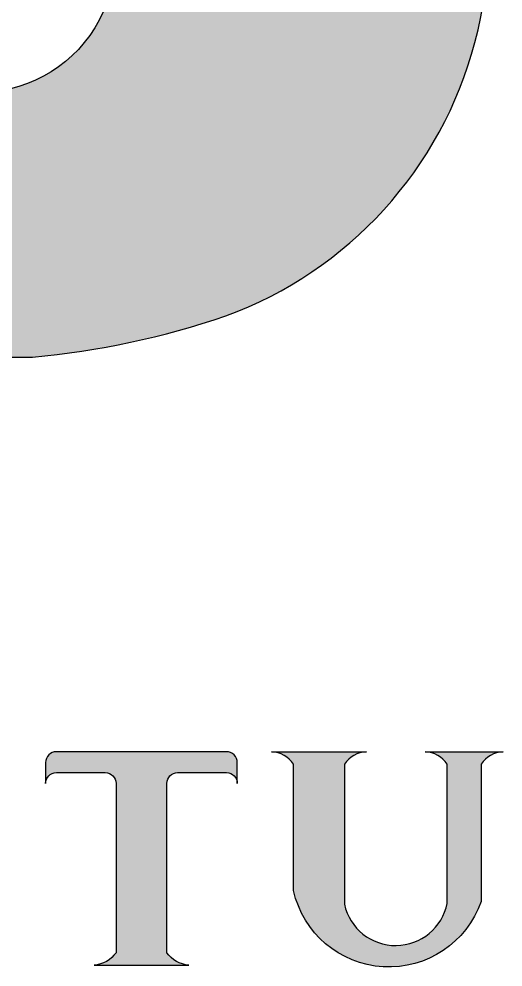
# Model space of a CAD drawing. Extents: x -3.9 to 84.1, y 0 to 62.5.
# Drawn here: x 72.561 to 72.8159, y 9.1841 to 9.6829 of the extents above; entities that cross this region are included whole.
import ezdxf

# ---------------------------------------------------------------- set-up
doc = ezdxf.new("R2010")
doc.units = 0
doc.header["$MEASUREMENT"] = 0
doc.layers.get('0').update_dxf_attribs({"linetype": 'CONTINUOUS'})
doc.layers.add('ver', color=20, linetype='CONTINUOUS')

msp = doc.modelspace()

# ---------------------------------------------------------------- hatches: boundary and pattern name
h = msp.add_hatch(color=256)
edge = h.paths.add_edge_path()
edge.add_line((72.58068615496848, 9.286345851824322), (72.60644515847969, 9.286345851824322))
edge.add_arc((72.60644515847925, 9.28068341075462), 0.005662441069702595, -4.457604063645704e-09, 89.9999999955424, ccw=False)
edge.add_line((72.61210759954895, 9.280683410754179), (72.61210759954895, 9.191596815280363))
edge.add_arc((72.59965873756529, 9.200202582965517), 0.01513384954791715, 273.34979845840394, 325.3443014948607, ccw=False)
edge.add_line((72.60054303428785, 9.185094590992875), (72.65043300612876, 9.185094590992875))
edge.add_arc((72.65131730285087, 9.200202582966456), 0.01513384954882649, 214.655698507084, 266.6502015435225, ccw=False)
edge.add_line((72.63886844086676, 9.191596815280363), (72.63886844086767, 9.280683410754179))
edge.add_arc((72.6445308819376, 9.280683410754392), 0.005662441069929969, 90.00000000215692, 180.0000000021569, ccw=False)
edge.add_line((72.64453088193738, 9.286345851824322), (72.67028988544905, 9.286345851824322))
edge.add_arc((72.67028988544895, 9.280683410754278), 0.005662441070043656, -1.0065264177683275e-09, 89.99999999899342, ccw=False)
edge.add_line((72.675952326519, 9.280683410754179), (72.675952326519, 9.291681149436641))
edge.add_arc((72.6702898854491, 9.291681149436897), 0.005662441069901547, 359.9999999974028, 450.0000000004313)
edge.add_line((72.67028988544905, 9.297343590506799), (72.58068615496848, 9.297343590506799))
edge.add_arc((72.58068615496798, 9.291681149436442), 0.005662441070356294, 89.99999999496723, 179.9999999979869)
edge.add_line((72.57502371389762, 9.291681149436641), (72.57502371389762, 9.280683410754179))
edge.add_arc((72.58068615496812, 9.280683410753824), 0.005662441070498403, 89.99999999640522, 179.9999999964051, ccw=False)
h = msp.add_hatch(color=256)
edge = h.paths.add_edge_path()
edge.add_line((72.58068615496848, 9.286345851824322), (72.60644515847969, 9.286345851824322))
edge.add_arc((72.60644515847925, 9.28068341075462), 0.005662441069702595, -4.457604063645704e-09, 89.9999999955424, ccw=False)
edge.add_line((72.61210759954895, 9.280683410754179), (72.61210759954895, 9.191596815280363))
edge.add_arc((72.59965873756529, 9.200202582965517), 0.01513384954791715, 273.34979845840394, 325.3443014948607, ccw=False)
edge.add_line((72.60054303428785, 9.185094590992875), (72.65043300612876, 9.185094590992875))
edge.add_arc((72.65131730285087, 9.200202582966456), 0.01513384954882649, 214.655698507084, 266.6502015435225, ccw=False)
edge.add_line((72.63886844086676, 9.191596815280363), (72.63886844086767, 9.280683410754179))
edge.add_arc((72.6445308819376, 9.280683410754392), 0.005662441069929969, 90.00000000215692, 180.0000000021569, ccw=False)
edge.add_line((72.64453088193738, 9.286345851824322), (72.67028988544905, 9.286345851824322))
edge.add_arc((72.67028988544895, 9.280683410754278), 0.005662441070043656, -1.0065264177683275e-09, 89.99999999899342, ccw=False)
edge.add_line((72.675952326519, 9.280683410754179), (72.675952326519, 9.291681149436641))
edge.add_arc((72.6702898854491, 9.291681149436897), 0.005662441069901547, 359.9999999974028, 450.0000000004313)
edge.add_line((72.67028988544905, 9.297343590506799), (72.58068615496848, 9.297343590506799))
edge.add_arc((72.58068615496798, 9.291681149436442), 0.005662441070356294, 89.99999999496723, 179.9999999979869)
edge.add_line((72.57502371389762, 9.291681149436641), (72.57502371389762, 9.280683410754179))
edge.add_arc((72.58068615496812, 9.280683410753824), 0.005662441070498403, 89.99999999640522, 179.9999999964051, ccw=False)
h = msp.add_hatch(color=256)
edge = h.paths.add_edge_path()
edge.add_arc((72.74480368802458, 9.282235598533195), 0.01513384954871835, 93.3497984581722, 145.344301494899)
edge.add_line((72.73235482604025, 9.2908413662188), (72.73235482604025, 9.217084583451268))
edge.add_arc((72.75937636207885, 9.223048847314296), 0.02767193259086461, 192.4469034688637, 348.5834064075552)
edge.add_line((72.78650077475129, 9.21757143090791), (72.78650077475174, 9.2908413662188))
edge.add_arc((72.77405191276742, 9.282235598533195), 0.01513384954872212, 34.65569850510104, 86.6502015418278)
edge.add_line((72.77493620948997, 9.297343590506642), (72.81588399783789, 9.297343590506642))
edge.add_arc((72.81676829456077, 9.282235598533894), 0.01513384954803959, 93.34979845961607, 145.3443014963443)
edge.add_line((72.80431943257679, 9.2908413662188), (72.80431943257611, 9.218620585925649))
edge.add_arc((72.75576552532384, 9.23545896361186), 0.05139078587223114, 192.5055539860695, 340.8735777182515, ccw=False)
edge.add_line((72.70559398472176, 9.224331098309904), (72.70559398472221, 9.2908413662188))
edge.add_arc((72.69314512273834, 9.282235598534129), 0.01513384954781774, 34.65569850317572, 86.6502015399028)
edge.add_line((72.69402941946134, 9.297343590506642), (72.74391939130203, 9.297343590506642))
h = msp.add_hatch(color=256)
edge = h.paths.add_edge_path()
edge.add_arc((72.74480368802458, 9.282235598533195), 0.01513384954871835, 93.3497984581722, 145.344301494899)
edge.add_line((72.73235482604025, 9.2908413662188), (72.73235482604025, 9.217084583451268))
edge.add_arc((72.75937636207885, 9.223048847314296), 0.02767193259086461, 192.4469034688637, 348.5834064075552)
edge.add_line((72.78650077475129, 9.21757143090791), (72.78650077475174, 9.2908413662188))
edge.add_arc((72.77405191276742, 9.282235598533195), 0.01513384954872212, 34.65569850510104, 86.6502015418278)
edge.add_line((72.77493620948997, 9.297343590506642), (72.81588399783789, 9.297343590506642))
edge.add_arc((72.81676829456077, 9.282235598533894), 0.01513384954803959, 93.34979845961607, 145.3443014963443)
edge.add_line((72.80431943257679, 9.2908413662188), (72.80431943257611, 9.218620585925649))
edge.add_arc((72.75576552532384, 9.23545896361186), 0.05139078587223114, 192.5055539860695, 340.8735777182515, ccw=False)
edge.add_line((72.70559398472176, 9.224331098309904), (72.70559398472221, 9.2908413662188))
edge.add_arc((72.69314512273834, 9.282235598534129), 0.01513384954781774, 34.65569850317572, 86.6502015399028)
edge.add_line((72.69402941946134, 9.297343590506642), (72.74391939130203, 9.297343590506642))
at = {"layer": 'ver'}
h = msp.add_hatch(color=256, dxfattribs=at)
edge = h.paths.add_edge_path()
edge.add_line((71.67955633986719, 10.17507124501077), (71.81150733464744, 9.876728914221033))
edge.add_arc((71.8162883947931, 9.878843483885518), 0.005227804604457075, 203.8588720295843, 336.1411279704157)
edge.add_line((71.82106945493877, 9.876728914221033), (71.9521306353912, 10.17305936718897))
edge.add_arc((71.95691169553751, 10.17094479752366), 0.005227804605387583, 89.99999999470458, 156.14112796507, ccw=False)
edge.add_line((71.956911695538, 10.17617260212904), (72.15679346716013, 10.17617260212904))
edge.add_arc((72.15679346716006, 10.17094479752415), 0.005227804604892583, -7.008793545537628e-10, 89.99999999922119, ccw=False)
edge.add_line((72.16202127176496, 10.17094479752409), (72.16202127176496, 9.51014279628815))
edge.add_arc((72.15679346716036, 9.510142796288378), 0.005227804604601261, 269.99999999750804, 359.99999999750804, ccw=False)
edge.add_line((72.15679346716013, 9.504914991683776), (71.98779168279623, 9.504914991683776))
edge.add_arc((71.98779168279646, 9.510142796287923), 0.005227804604146513, 179.999999997508, 269.99999999750804, ccw=False)
edge.add_line((71.98256387819231, 9.51014279628815), (71.98256387819231, 9.903032334762784))
edge.add_line((71.98256387819231, 9.903032334762784), (71.87646376169721, 9.663139061468229))
edge.add_arc((71.8716827015516, 9.66525363113275), 0.00522780460441946, 269.999999999377, 336.1411279698076, ccw=False)
edge.add_line((71.87168270155155, 9.660025826528326), (71.76089408803261, 9.660025826528326))
edge.add_arc((71.76089408803267, 9.665253631132574), 0.005227804604247765, 203.8588720289337, 269.999999999377, ccw=False)
edge.add_line((71.75611302788718, 9.663139061468229), (71.65001291139299, 9.903032334762784))
edge.add_line((71.65001291139299, 9.903032334762784), (71.65001291139299, 9.51014279628815))
edge.add_arc((71.64478510678828, 9.510142796288491), 0.005227804604714947, 269.99999999626203, 359.99999999626203, ccw=False)
edge.add_line((71.64478510678794, 9.504914991683776), (71.46956164045594, 9.504914991683776))
edge.add_arc((71.46956164045571, 9.510142796288378), 0.005227804604601261, 180.000000002492, 270.00000000249196, ccw=False)
edge.add_line((71.46433383585111, 9.51014279628815), (71.46433383585111, 10.16984344040641))
edge.add_arc((71.46956164045571, 10.16984344040618), 0.005227804604601261, 89.99999999750798, 179.9999999974302, ccw=False)
edge.add_line((71.46956164045594, 10.17507124501077), (71.67955633986719, 10.17507124501077))
edge = h.paths.add_edge_path()
edge.add_arc((72.4215065996428, 9.924240486390005), 0.005227804604786002, 180.0000000029592, 270.00000000295915, ccw=False)
edge.add_line((72.41627879503801, 9.924240486389735), (72.41627879503801, 10.03659324054318))
edge.add_line((72.41627879503801, 10.03659324054318), (72.22936544390166, 10.17044365679142))
edge.add_line((72.22936544390166, 10.17044365679142), (72.22936544390166, 9.5106439370211))
edge.add_line((72.22936544390166, 9.5106439370211), (72.41627879503801, 9.650062184235296))
edge.add_line((72.41627879503801, 9.650062184235296), (72.41627879503801, 9.781559053133194))
edge.add_arc((72.42150659964278, 9.781559053132916), 0.005227804604771791, 89.99999999688498, 179.9999999969629, ccw=False)
edge.add_line((72.42150659964307, 9.786786857737695), (72.53627860410631, 9.786786857737695))
edge.add_arc((72.54020776458762, 9.715598222613403), 0.07129698502003746, -88.28326944356638, 93.15915774343517, ccw=False)
edge.add_line((72.54234368804862, 9.644333238898284), (72.42150659964307, 9.644333238898284))
edge.add_arc((72.42150659964273, 9.649561043503006), 0.005227804604722053, 180.0000000036601, 270.00000000373797, ccw=False)
edge.add_line((72.41627879503801, 9.649561043502672), (72.22936544390166, 9.51014279628815))
edge.add_arc((72.2345932485066, 9.510142796288719), 0.005227804604942321, 180.0000000062299, 270.0000000062299)
edge.add_line((72.23459324850717, 9.504914991683776), (72.5681497548436, 9.504914991683776))
edge.add_arc((72.52626910945601, 9.9508120023351), 0.4478595009217378, 275.3657348185512, 288.7159492847548)
edge.add_arc((72.59714842497438, 9.724692856937773), 0.2110235403406622, 290.1890913574832, 345.1201697175755)
edge.add_arc((72.63968185450433, 9.714712537978818), 0.1673584012439046, 344.6831080821948, 418.8388573207415)
edge.add_arc((72.84692493571534, 10.15254015923802), 0.3183611755588313, 239.30030608702128, 247.7311382108837, ccw=False)
edge.add_arc((72.61484454558429, 10.01125741837102), 0.1496081027097004, 297.7002908839278, 355.8112263928323)
edge.add_arc((72.60608934586726, 10.0137982887443), 0.1585368287520113, 355.1265024166014, 410.6468058421221)
edge.add_arc((72.57373802887322, 9.934430366775429), 0.2417508678266081, 56.65671037354309, 90.48419747004394)
edge.add_line((72.57169505526679, 10.17617260212904), (72.23459324850717, 10.17617260212904))
edge.add_arc((72.23459324850688, 10.17094479752381), 0.005227804605233644, 89.99999999688504, 179.9999999969629)
edge.add_line((72.22936544390166, 10.17094479752409), (72.41627879503801, 10.03709438127599))
edge.add_arc((72.4215065996428, 10.03709438127572), 0.005227804604786002, 89.99999999704079, 179.9999999970408, ccw=False)
edge.add_line((72.42150659964307, 10.04232218588051), (72.50866350808485, 10.04232218588051))
edge.add_arc((72.50831292067238, 9.980665134806996), 0.0616580478008787, -90.77185816235209, 89.67421467203047, ccw=False)
edge.add_line((72.50748232148328, 9.919012681785219), (72.42150659964307, 9.919012681785219))
h = msp.add_hatch(color=256, dxfattribs=at)
edge = h.paths.add_edge_path()
edge.add_line((71.67955633986719, 10.17507124501077), (71.81150733464744, 9.876728914221033))
edge.add_arc((71.8162883947931, 9.878843483885518), 0.005227804604457075, 203.8588720295843, 336.1411279704157)
edge.add_line((71.82106945493877, 9.876728914221033), (71.9521306353912, 10.17305936718897))
edge.add_arc((71.95691169553751, 10.17094479752366), 0.005227804605387583, 89.99999999470458, 156.14112796507, ccw=False)
edge.add_line((71.956911695538, 10.17617260212904), (72.15679346716013, 10.17617260212904))
edge.add_arc((72.15679346716006, 10.17094479752415), 0.005227804604892583, -7.008793545537628e-10, 89.99999999922119, ccw=False)
edge.add_line((72.16202127176496, 10.17094479752409), (72.16202127176496, 9.51014279628815))
edge.add_arc((72.15679346716036, 9.510142796288378), 0.005227804604601261, 269.99999999750804, 359.99999999750804, ccw=False)
edge.add_line((72.15679346716013, 9.504914991683776), (71.98779168279623, 9.504914991683776))
edge.add_arc((71.98779168279646, 9.510142796287923), 0.005227804604146513, 179.999999997508, 269.99999999750804, ccw=False)
edge.add_line((71.98256387819231, 9.51014279628815), (71.98256387819231, 9.903032334762784))
edge.add_line((71.98256387819231, 9.903032334762784), (71.87646376169721, 9.663139061468229))
edge.add_arc((71.8716827015516, 9.66525363113275), 0.00522780460441946, 269.999999999377, 336.1411279698076, ccw=False)
edge.add_line((71.87168270155155, 9.660025826528326), (71.76089408803261, 9.660025826528326))
edge.add_arc((71.76089408803267, 9.665253631132574), 0.005227804604247765, 203.8588720289337, 269.999999999377, ccw=False)
edge.add_line((71.75611302788718, 9.663139061468229), (71.65001291139299, 9.903032334762784))
edge.add_line((71.65001291139299, 9.903032334762784), (71.65001291139299, 9.51014279628815))
edge.add_arc((71.64478510678828, 9.510142796288491), 0.005227804604714947, 269.99999999626203, 359.99999999626203, ccw=False)
edge.add_line((71.64478510678794, 9.504914991683776), (71.46956164045594, 9.504914991683776))
edge.add_arc((71.46956164045571, 9.510142796288378), 0.005227804604601261, 180.000000002492, 270.00000000249196, ccw=False)
edge.add_line((71.46433383585111, 9.51014279628815), (71.46433383585111, 10.16984344040641))
edge.add_arc((71.46956164045571, 10.16984344040618), 0.005227804604601261, 89.99999999750798, 179.9999999974302, ccw=False)
edge.add_line((71.46956164045594, 10.17507124501077), (71.67955633986719, 10.17507124501077))
edge = h.paths.add_edge_path()
edge.add_arc((72.4215065996428, 9.924240486390005), 0.005227804604786002, 180.0000000029592, 270.00000000295915, ccw=False)
edge.add_line((72.41627879503801, 9.924240486389735), (72.41627879503801, 10.03659324054318))
edge.add_line((72.41627879503801, 10.03659324054318), (72.22936544390166, 10.17044365679142))
edge.add_line((72.22936544390166, 10.17044365679142), (72.22936544390166, 9.5106439370211))
edge.add_line((72.22936544390166, 9.5106439370211), (72.41627879503801, 9.650062184235296))
edge.add_line((72.41627879503801, 9.650062184235296), (72.41627879503801, 9.781559053133194))
edge.add_arc((72.42150659964278, 9.781559053132916), 0.005227804604771791, 89.99999999688498, 179.9999999969629, ccw=False)
edge.add_line((72.42150659964307, 9.786786857737695), (72.53627860410631, 9.786786857737695))
edge.add_arc((72.54020776458762, 9.715598222613403), 0.07129698502003746, -88.28326944356638, 93.15915774343517, ccw=False)
edge.add_line((72.54234368804862, 9.644333238898284), (72.42150659964307, 9.644333238898284))
edge.add_arc((72.42150659964273, 9.649561043503006), 0.005227804604722053, 180.0000000036601, 270.00000000373797, ccw=False)
edge.add_line((72.41627879503801, 9.649561043502672), (72.22936544390166, 9.51014279628815))
edge.add_arc((72.2345932485066, 9.510142796288719), 0.005227804604942321, 180.0000000062299, 270.0000000062299)
edge.add_line((72.23459324850717, 9.504914991683776), (72.5681497548436, 9.504914991683776))
edge.add_arc((72.52626910945601, 9.9508120023351), 0.4478595009217378, 275.3657348185512, 288.7159492847548)
edge.add_arc((72.59714842497438, 9.724692856937773), 0.2110235403406622, 290.1890913574832, 345.1201697175755)
edge.add_arc((72.63968185450433, 9.714712537978818), 0.1673584012439046, 344.6831080821948, 418.8388573207415)
edge.add_arc((72.84692493571534, 10.15254015923802), 0.3183611755588313, 239.30030608702128, 247.7311382108837, ccw=False)
edge.add_arc((72.61484454558429, 10.01125741837102), 0.1496081027097004, 297.7002908839278, 355.8112263928323)
edge.add_arc((72.60608934586726, 10.0137982887443), 0.1585368287520113, 355.1265024166014, 410.6468058421221)
edge.add_arc((72.57373802887322, 9.934430366775429), 0.2417508678266081, 56.65671037354309, 90.48419747004394)
edge.add_line((72.57169505526679, 10.17617260212904), (72.23459324850717, 10.17617260212904))
edge.add_arc((72.23459324850688, 10.17094479752381), 0.005227804605233644, 89.99999999688504, 179.9999999969629)
edge.add_line((72.22936544390166, 10.17094479752409), (72.41627879503801, 10.03709438127599))
edge.add_arc((72.4215065996428, 10.03709438127572), 0.005227804604786002, 89.99999999704079, 179.9999999970408, ccw=False)
edge.add_line((72.42150659964307, 10.04232218588051), (72.50866350808485, 10.04232218588051))
edge.add_arc((72.50831292067238, 9.980665134806996), 0.0616580478008787, -90.77185816235209, 89.67421467203047, ccw=False)
edge.add_line((72.50748232148328, 9.919012681785219), (72.42150659964307, 9.919012681785219))

# ---------------------------------------------------------------- linework, layer by layer
for points in [[(72.58068615496848, 9.286345851824322), (72.60644515847969, 9.286345851824322, -0.414213562373095), (72.61210759954895, 9.280683410754179), (72.61210759954895, 9.191596815280363, -0.2308429278323638), (72.60054303428785, 9.185094590992875), (72.65043300612876, 9.185094590992875, -0.230842927832263), (72.63886844086676, 9.191596815280363), (72.63886844086767, 9.280683410754179, -0.414213562373095), (72.64453088193738, 9.286345851824322), (72.67028988544905, 9.286345851824322, -0.414213562373095), (72.675952326519, 9.280683410754179), (72.675952326519, 9.291681149436641, 0.4142135623886002), (72.67028988544905, 9.297343590506799), (72.58068615496848, 9.297343590506799, 0.4142135623885453), (72.57502371389762, 9.291681149436641), (72.57502371389762, 9.280683410754179, -0.414213562373095)], [(72.58068615496848, 9.286345851824322), (72.60644515847969, 9.286345851824322, -0.414213562373095), (72.61210759954895, 9.280683410754179), (72.61210759954895, 9.191596815280363, -0.2308429278323638), (72.60054303428785, 9.185094590992875), (72.65043300612876, 9.185094590992875, -0.230842927832263), (72.63886844086676, 9.191596815280363), (72.63886844086767, 9.280683410754179, -0.414213562373095), (72.64453088193738, 9.286345851824322), (72.67028988544905, 9.286345851824322, -0.414213562373095), (72.675952326519, 9.280683410754179), (72.675952326519, 9.291681149436641, 0.4142135623886002), (72.67028988544905, 9.297343590506799), (72.58068615496848, 9.297343590506799, 0.4142135623885453), (72.57502371389762, 9.291681149436641), (72.57502371389762, 9.280683410754179, -0.414213562373095)], [(72.74391939130203, 9.297343590506642, 0.2308429278336417), (72.73235482604025, 9.2908413662188), (72.73235482604025, 9.217084583451268, 0.8107706846395148), (72.78650077475129, 9.21757143090791), (72.78650077475174, 9.2908413662188, 0.2308429278336417), (72.77493620948997, 9.297343590506642), (72.81588399783789, 9.297343590506642, 0.2308429278336417), (72.80431943257679, 9.2908413662188), (72.80431943257611, 9.218620585925649, -0.756074756036587), (72.70559398472176, 9.224331098309904), (72.70559398472221, 9.2908413662188, 0.2308429278336417), (72.69402941946134, 9.297343590506642)], [(72.74391939130203, 9.297343590506642, 0.2308429278336417), (72.73235482604025, 9.2908413662188), (72.73235482604025, 9.217084583451268, 0.8107706846395148), (72.78650077475129, 9.21757143090791), (72.78650077475174, 9.2908413662188, 0.2308429278336417), (72.77493620948997, 9.297343590506642), (72.81588399783789, 9.297343590506642, 0.2308429278336417), (72.80431943257679, 9.2908413662188), (72.80431943257611, 9.218620585925649, -0.756074756036587), (72.70559398472176, 9.224331098309904), (72.70559398472221, 9.2908413662188, 0.2308429278336417), (72.69402941946134, 9.297343590506642)]]:
    msp.add_lwpolyline(points, format="xyb", close=True)
msp.add_lwpolyline([(72.53627860410631, 9.786786857737695, -1.012667445137587), (72.54234368804862, 9.644333238898284), (72.42150659964307, 9.644333238898284, -0.414213562373095), (72.41627879503801, 9.649561043502672), (72.22936544390166, 9.51014279628815, 0.414213562373095), (72.23459324850717, 9.504914991683776), (72.5681497548436, 9.504914991683776, 0.05831727549343689), (72.66997676611743, 9.526634867186644, 0.2443797325346483), (72.80109561531287, 9.670503576347059, 0.3353511579349334), (72.72628092240109, 9.85792369643488, -0.03680304745854649)], format="xyb", dxfattribs=at)
msp.add_lwpolyline([(72.53627860410631, 9.786786857737695, -1.012667445137587), (72.54234368804862, 9.644333238898284), (72.42150659964307, 9.644333238898284, -0.414213562373095), (72.41627879503801, 9.649561043502672), (72.22936544390166, 9.51014279628815, 0.414213562373095), (72.23459324850717, 9.504914991683776), (72.5681497548436, 9.504914991683776, 0.05831727549343689), (72.66997676611743, 9.526634867186644, 0.2443797325346483), (72.80109561531287, 9.670503576347059, 0.3353511579349334), (72.72628092240109, 9.85792369643488, -0.03680304745854649)], format="xyb", dxfattribs=at)

doc.saveas('drawing.dxf')
